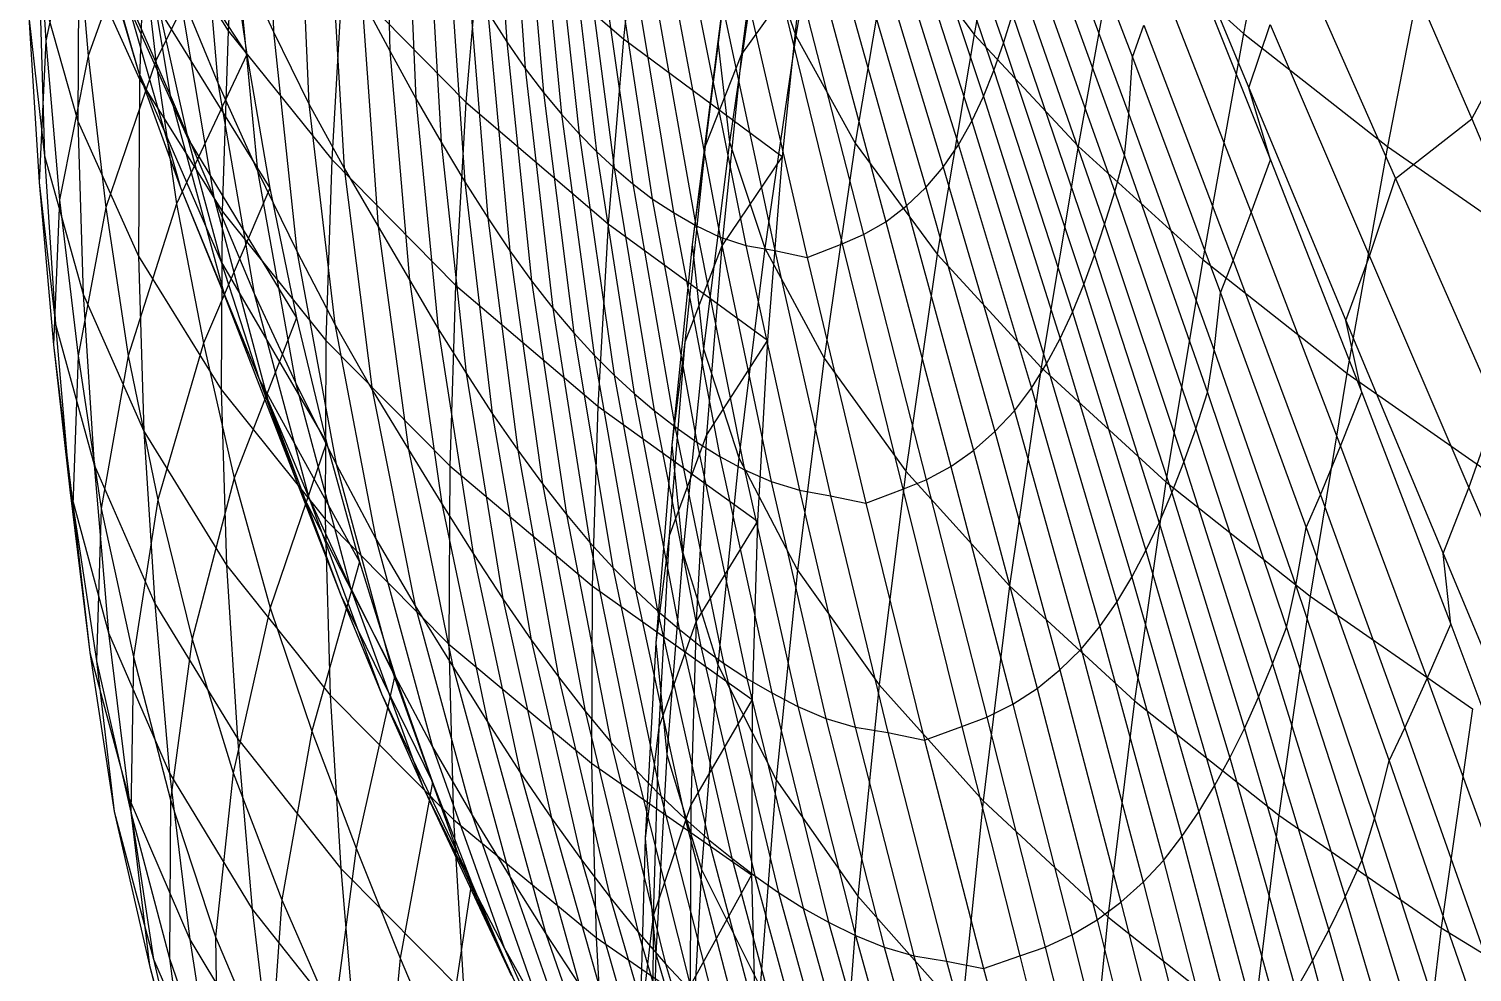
# Model space of a CAD drawing. Extents: x -429 to 429, y -1 to 209.
# Drawn here: x -428.26 to -419.12, y 119.74 to 125.71 of the extents above; entities that cross this region are included whole.
import ezdxf

# ---------------------------------------------------------------- set-up
doc = ezdxf.new("R2010")
doc.units = 0

msp = doc.modelspace()

# ---------------------------------------------------------------- linework, layer by layer
at = {"layer": 'default', "color": 5, "linetype": 'CONTINUOUS'}
for p, q in [((-426.756, 127.109, 248.923), (-426.713, 125.689, 247.426)), ((-425.332, 127.174, 252.612), (-425.237, 125.626, 251.158)), ((-422.629, 127.16, 253.513), (-422.091, 125.616, 252.216)), ((-420.287, 127.137, 212.599), (-420.572, 125.679, 212.577)), ((-426.017, 127.05, 250.791), (-425.977, 125.569, 249.305)), ((-425.234, 127.011, 252.656), (-425.119, 125.457, 251.21)), ((-423.175, 127.027, 217.508), (-423.407, 125.664, 217.508)), ((-422.021, 127.086, 214.89), (-422.278, 125.672, 214.88)), ((-421.849, 127.027, 252.187), (-421.276, 125.529, 250.902)), ((-423.71, 126.932, 220.342), (-423.901, 125.628, 220.356)), ((-422.68, 126.993, 253.509), (-422.153, 125.443, 252.209)), ((-426.934, 126.851, 228.545), (-427.001, 125.696, 228.605)), ((-425.138, 126.864, 252.699), (-425.004, 125.305, 251.26)), ((-424.373, 126.83, 225.531), (-424.498, 125.644, 225.57)), ((-422.735, 126.836, 253.503), (-422.219, 125.28, 252.199)), ((-427.181, 126.735, 247.182), (-427.066, 125.365, 245.705)), ((-425.874, 126.753, 250.861), (-425.812, 125.266, 249.384)), ((-425.043, 126.731, 252.74), (-424.89, 125.168, 251.309)), ((-423.594, 126.778, 223.276), (-423.75, 125.547, 223.302)), ((-428.217, 126.654, 235.069), (-428.154, 125.631, 235.164)), ((-427.94, 126.69, 243.651), (-427.567, 125.435, 242.283)), ((-427.614, 126.665, 240.599), (-426.883, 125.546, 239.453)), ((-426.554, 126.662, 249.026), (-426.489, 125.233, 247.539)), ((-422.797, 126.685, 253.494), (-422.293, 125.124, 252.187)), ((-421.859, 126.673, 252.212), (-421.298, 125.167, 250.922)), ((-427.586, 126.603, 245.42), (-427.368, 125.287, 243.981)), ((-424.95, 126.611, 252.78), (-424.778, 125.044, 251.356)), ((-427.969, 126.515, 236.497), (-428.154, 125.631, 235.164)), ((-427.969, 126.515, 236.497), (-427.887, 125.537, 236.596)), ((-427.524, 126.525, 229.748), (-427.561, 125.39, 229.818)), ((-427.524, 126.525, 229.748), (-427.001, 125.696, 228.605)), ((-425.736, 126.484, 250.927), (-425.652, 124.99, 249.459)), ((-424.857, 126.503, 252.819), (-424.668, 124.932, 251.401)), ((-422.869, 126.541, 253.482), (-422.377, 124.973, 252.17)), ((-427.565, 126.434, 237.927), (-427.887, 125.537, 236.596)), ((-427.565, 126.434, 237.927), (-427.459, 125.506, 238.03)), ((-427.007, 126.416, 239.347), (-427.459, 125.506, 238.03)), ((-427.007, 126.416, 239.347), (-426.883, 125.546, 239.453)), ((-427.007, 126.416, 239.347), (-426.883, 125.546, 239.453)), ((-425.396, 126.418, 226.451), (-425.496, 125.244, 226.499)), ((-425.396, 126.418, 226.451), (-424.498, 125.644, 225.57)), ((-424.763, 126.402, 252.858), (-424.556, 124.828, 251.446)), ((-422.951, 126.406, 253.465), (-422.473, 124.832, 252.149)), ((-421.877, 126.415, 252.226), (-421.326, 124.904, 250.933)), ((-421.362, 126.389, 213.688), (-421.619, 124.965, 213.677)), ((-421.362, 126.389, 213.688), (-420.572, 125.679, 212.577)), ((-419.375, 126.428, 211.594), (-419.661, 124.964, 211.571)), ((-424.664, 126.306, 252.898), (-424.439, 124.727, 251.493)), ((-423.634, 126.316, 218.907), (-423.827, 124.99, 218.92)), ((-423.634, 126.316, 218.907), (-423.407, 125.664, 217.508)), ((-423.046, 126.284, 253.442), (-422.584, 124.703, 252.121)), ((-422.798, 126.362, 216.162), (-423.031, 124.984, 216.16)), ((-422.798, 126.362, 216.162), (-422.278, 125.672, 214.88)), ((-427.946, 126.235, 231.025), (-427.953, 125.124, 231.104)), ((-427.946, 126.235, 231.025), (-427.561, 125.39, 229.818)), ((-427.791, 126.208, 242.137), (-427.255, 125.013, 240.861)), ((-427.791, 126.208, 242.137), (-427.567, 125.435, 242.283)), ((-426.947, 126.188, 247.306), (-426.815, 124.81, 245.837)), ((-426.947, 126.188, 247.306), (-426.713, 125.689, 247.426)), ((-426.351, 126.262, 249.125), (-426.265, 124.825, 247.648)), ((-425.606, 126.239, 250.989), (-425.503, 124.739, 249.529)), ((-424.558, 126.215, 252.94), (-424.315, 124.632, 251.543)), ((-423.823, 126.226, 221.813), (-423.981, 124.966, 221.838)), ((-423.823, 126.226, 221.813), (-423.901, 125.628, 220.356)), ((-421.928, 126.193, 252.226), (-421.388, 124.677, 250.929)), ((-424.444, 126.132, 252.984), (-424.182, 124.545, 251.594)), ((-423.15, 126.173, 253.416), (-422.705, 124.587, 252.089)), ((-426.278, 126.039, 227.478), (-426.345, 124.88, 227.539)), ((-426.278, 126.039, 227.478), (-425.496, 125.244, 226.499)), ((-425.48, 126.017, 251.048), (-425.357, 124.512, 249.596)), ((-424.321, 126.054, 253.031), (-424.04, 124.463, 251.648)), ((-423.369, 126.079, 224.757), (-423.75, 125.547, 223.302)), ((-423.369, 126.079, 224.757), (-423.492, 124.899, 224.794)), ((-423.369, 126.079, 224.757), (-423.492, 124.899, 224.794)), ((-423.388, 126.001, 253.35), (-422.978, 124.405, 252.011)), ((-423.264, 126.079, 253.385), (-422.836, 124.487, 252.053)), ((-428.196, 125.986, 232.362), (-427.953, 125.124, 231.104)), ((-428.196, 125.986, 232.362), (-428.162, 124.905, 232.453)), ((-427.664, 125.968, 243.815), (-427.303, 124.704, 242.443)), ((-427.664, 125.968, 243.815), (-427.368, 125.287, 243.981)), ((-427.314, 125.966, 245.569), (-427.092, 124.642, 244.135)), ((-427.314, 125.966, 245.569), (-427.066, 125.365, 245.705)), ((-424.186, 125.986, 253.082), (-423.886, 124.39, 251.706)), ((-424.044, 125.937, 253.134), (-423.722, 124.337, 251.765)), ((-423.505, 125.946, 253.314), (-423.113, 124.346, 251.97)), ((-421.981, 125.989, 252.225), (-421.452, 124.47, 250.923)), ((-427.438, 125.828, 240.732), (-426.736, 124.699, 239.566)), ((-427.438, 125.828, 240.732), (-427.255, 125.013, 240.861)), ((-426.154, 125.9, 249.22), (-426.05, 124.457, 247.751)), ((-426.154, 125.9, 249.22), (-425.977, 125.569, 249.305)), ((-423.882, 125.907, 253.191), (-423.539, 124.304, 251.83)), ((-423.704, 125.866, 253.255), (-423.334, 124.26, 251.903)), ((-428.262, 125.783, 233.747), (-428.162, 124.905, 232.453)), ((-428.262, 125.783, 233.747), (-428.196, 124.736, 233.846)), ((-425.357, 125.813, 251.104), (-425.217, 124.303, 249.659)), ((-425.357, 125.813, 251.104), (-425.237, 125.626, 251.158)), ((-422.091, 125.616, 252.216), (-422.034, 125.799, 252.221)), ((-422.034, 125.799, 252.221), (-421.516, 124.276, 250.917)), ((-427.001, 125.696, 228.605), (-427.038, 124.554, 228.677)), ((-427.001, 125.696, 228.605), (-426.345, 124.88, 227.539)), ((-426.713, 125.689, 247.426), (-426.566, 124.301, 245.965)), ((-426.713, 125.689, 247.426), (-426.489, 125.233, 247.539)), ((-424.498, 125.644, 225.57), (-424.595, 124.474, 225.618)), ((-424.498, 125.644, 225.57), (-423.492, 124.899, 224.794)), ((-423.407, 125.664, 217.508), (-423.602, 124.32, 217.521)), ((-423.407, 125.664, 217.508), (-423.031, 124.984, 216.16)), ((-422.278, 125.672, 214.88), (-422.512, 124.281, 214.878)), ((-422.278, 125.672, 214.88), (-421.619, 124.965, 213.677)), ((-420.572, 125.679, 212.577), (-420.83, 124.247, 212.566)), ((-420.572, 125.679, 212.577), (-419.661, 124.964, 211.571)), ((-428.154, 125.631, 235.164), (-428.196, 124.736, 233.846)), ((-428.154, 125.631, 235.164), (-428.069, 124.625, 235.267)), ((-426.883, 125.546, 239.453), (-427.327, 124.6, 238.141)), ((-426.883, 125.546, 239.453), (-426.736, 124.699, 239.566)), ((-426.883, 125.546, 239.453), (-426.736, 124.699, 239.566)), ((-425.977, 125.569, 249.305), (-425.853, 124.119, 247.845)), ((-425.977, 125.569, 249.305), (-425.812, 125.266, 249.384)), ((-425.237, 125.626, 251.158), (-425.079, 124.112, 249.721)), ((-425.237, 125.626, 251.158), (-425.119, 125.457, 251.21)), ((-423.901, 125.628, 220.356), (-424.062, 124.342, 220.381)), ((-423.75, 125.547, 223.302), (-423.981, 124.966, 221.838)), ((-423.901, 125.628, 220.356), (-423.827, 124.99, 218.92)), ((-423.75, 125.547, 223.302), (-423.876, 124.334, 223.339)), ((-422.153, 125.443, 252.209), (-422.091, 125.616, 252.216)), ((-422.091, 125.616, 252.216), (-421.584, 124.09, 250.908)), ((-427.887, 125.537, 236.596), (-428.069, 124.625, 235.267)), ((-427.887, 125.537, 236.596), (-427.774, 124.577, 236.704)), ((-427.459, 125.506, 238.03), (-427.774, 124.577, 236.704)), ((-427.459, 125.506, 238.03), (-427.327, 124.6, 238.141)), ((-425.119, 125.457, 251.21), (-424.944, 123.939, 249.78)), ((-425.119, 125.457, 251.21), (-425.004, 125.305, 251.26)), ((-421.298, 125.167, 250.922), (-421.276, 125.529, 250.902)), ((-421.276, 125.529, 250.902), (-420.718, 124.037, 249.611)), ((-427.561, 125.39, 229.818), (-427.568, 124.268, 229.9)), ((-427.567, 125.435, 242.283), (-427.045, 124.233, 240.999)), ((-427.567, 125.435, 242.283), (-427.303, 124.704, 242.443)), ((-427.561, 125.39, 229.818), (-427.038, 124.554, 228.677)), ((-427.066, 125.365, 245.705), (-426.835, 124.032, 244.275)), ((-427.066, 125.365, 245.705), (-426.815, 124.81, 245.837)), ((-422.219, 125.28, 252.199), (-422.153, 125.443, 252.209)), ((-422.153, 125.443, 252.209), (-421.656, 123.914, 250.897)), ((-427.368, 125.287, 243.981), (-427.021, 124.014, 242.605)), ((-427.368, 125.287, 243.981), (-427.092, 124.642, 244.135)), ((-425.004, 125.305, 251.26), (-424.812, 123.783, 249.836)), ((-425.004, 125.305, 251.26), (-424.89, 125.168, 251.309)), ((-422.293, 125.124, 252.187), (-422.219, 125.28, 252.199)), ((-422.219, 125.28, 252.199), (-421.734, 123.747, 250.883)), ((-426.489, 125.233, 247.539), (-426.326, 123.838, 246.086)), ((-426.489, 125.233, 247.539), (-426.265, 124.825, 247.648)), ((-425.812, 125.266, 249.384), (-425.671, 123.809, 247.932)), ((-425.812, 125.266, 249.384), (-425.652, 124.99, 249.459)), ((-425.496, 125.244, 226.499), (-425.562, 124.086, 226.56)), ((-425.496, 125.244, 226.499), (-424.595, 124.474, 225.618)), ((-427.953, 125.124, 231.104), (-427.568, 124.268, 229.9)), ((-427.953, 125.124, 231.104), (-427.919, 124.028, 231.198)), ((-424.89, 125.168, 251.309), (-424.683, 123.642, 249.891)), ((-424.89, 125.168, 251.309), (-424.778, 125.044, 251.356)), ((-422.377, 124.973, 252.17), (-422.293, 125.124, 252.187)), ((-422.293, 125.124, 252.187), (-421.819, 123.588, 250.867)), ((-421.326, 124.904, 250.933), (-421.298, 125.167, 250.922)), ((-421.298, 125.167, 250.922), (-420.759, 123.671, 249.624)), ((-427.255, 125.013, 240.861), (-426.567, 123.878, 239.684)), ((-427.255, 125.013, 240.861), (-427.045, 124.233, 240.999)), ((-424.778, 125.044, 251.356), (-424.556, 123.515, 249.944)), ((-424.778, 125.044, 251.356), (-424.668, 124.932, 251.401)), ((-428.162, 124.905, 232.453), (-427.919, 124.028, 231.198)), ((-428.162, 124.905, 232.453), (-428.094, 123.839, 232.555)), ((-425.652, 124.99, 249.459), (-425.494, 123.529, 248.015)), ((-425.652, 124.99, 249.459), (-425.503, 124.739, 249.529)), ((-424.668, 124.932, 251.401), (-424.43, 123.4, 249.995)), ((-424.668, 124.932, 251.401), (-424.556, 124.828, 251.446)), ((-423.981, 124.966, 221.838), (-424.11, 123.724, 221.875)), ((-423.981, 124.966, 221.838), (-424.062, 124.342, 220.381)), ((-423.827, 124.99, 218.92), (-423.99, 123.682, 218.946)), ((-423.827, 124.99, 218.92), (-423.602, 124.32, 217.521)), ((-423.031, 124.984, 216.16), (-423.228, 123.623, 216.174)), ((-423.031, 124.984, 216.16), (-422.512, 124.281, 214.878)), ((-422.473, 124.832, 252.149), (-422.377, 124.973, 252.17)), ((-422.377, 124.973, 252.17), (-421.915, 123.434, 250.846)), ((-421.619, 124.965, 213.677), (-421.854, 123.564, 213.675)), ((-421.619, 124.965, 213.677), (-420.83, 124.247, 212.566)), ((-421.388, 124.677, 250.929), (-421.326, 124.904, 250.933)), ((-421.326, 124.904, 250.933), (-420.8, 123.405, 249.63)), ((-419.661, 124.964, 211.571), (-419.918, 123.528, 211.558)), ((-419.661, 124.964, 211.571), (-418.637, 124.251, 210.679)), ((-426.345, 124.88, 227.539), (-426.381, 123.735, 227.611)), ((-426.345, 124.88, 227.539), (-425.562, 124.086, 226.56)), ((-426.265, 124.825, 247.648), (-426.088, 123.422, 246.203)), ((-426.265, 124.825, 247.648), (-426.05, 124.457, 247.751)), ((-424.556, 124.828, 251.446), (-424.304, 123.293, 250.046)), ((-424.556, 124.828, 251.446), (-424.439, 124.727, 251.493)), ((-423.492, 124.899, 224.794), (-423.876, 124.334, 223.339)), ((-423.492, 124.899, 224.794), (-423.586, 123.737, 224.842)), ((-423.492, 124.899, 224.794), (-423.586, 123.737, 224.842)), ((-422.584, 124.703, 252.121), (-422.473, 124.832, 252.149)), ((-422.473, 124.832, 252.149), (-422.023, 123.29, 250.82)), ((-428.196, 124.736, 233.846), (-428.094, 123.839, 232.555)), ((-428.196, 124.736, 233.846), (-428.107, 123.707, 233.953)), ((-426.815, 124.81, 245.837), (-426.575, 123.469, 244.413)), ((-426.815, 124.81, 245.837), (-426.566, 124.301, 245.965)), ((-425.503, 124.739, 249.529), (-425.328, 123.273, 248.092)), ((-425.503, 124.739, 249.529), (-425.357, 124.512, 249.596)), ((-424.439, 124.727, 251.493), (-424.173, 123.19, 250.099)), ((-424.439, 124.727, 251.493), (-424.315, 124.632, 251.543)), ((-427.303, 124.704, 242.443), (-426.804, 123.491, 241.147)), ((-427.303, 124.704, 242.443), (-427.021, 124.014, 242.605)), ((-426.736, 124.699, 239.566), (-427.157, 123.718, 238.26)), ((-427.092, 124.642, 244.135), (-426.749, 123.359, 242.757)), ((-427.092, 124.642, 244.135), (-426.835, 124.032, 244.275)), ((-426.736, 124.699, 239.566), (-426.567, 123.878, 239.684)), ((-426.736, 124.699, 239.566), (-426.567, 123.878, 239.684)), ((-424.315, 124.632, 251.543), (-424.034, 123.092, 250.153)), ((-424.315, 124.632, 251.543), (-424.182, 124.545, 251.594)), ((-422.705, 124.587, 252.089), (-422.584, 124.703, 252.121)), ((-422.584, 124.703, 252.121), (-422.147, 123.159, 250.788)), ((-421.452, 124.47, 250.923), (-421.388, 124.677, 250.929)), ((-421.388, 124.677, 250.929), (-420.875, 123.176, 249.622)), ((-428.069, 124.625, 235.267), (-428.107, 123.707, 233.953)), ((-428.069, 124.625, 235.267), (-427.95, 123.638, 235.379)), ((-427.774, 124.577, 236.704), (-427.95, 123.638, 235.379)), ((-427.774, 124.577, 236.704), (-427.634, 123.639, 236.819)), ((-427.327, 124.6, 238.141), (-427.634, 123.639, 236.819)), ((-427.327, 124.6, 238.141), (-427.157, 123.718, 238.26)), ((-427.038, 124.554, 228.677), (-427.044, 123.425, 228.759)), ((-427.038, 124.554, 228.677), (-426.381, 123.735, 227.611)), ((-424.182, 124.545, 251.594), (-423.887, 123.002, 250.21)), ((-424.182, 124.545, 251.594), (-424.04, 124.463, 251.648)), ((-422.836, 124.487, 252.053), (-422.705, 124.587, 252.089)), ((-422.705, 124.587, 252.089), (-422.281, 123.04, 250.752)), ((-426.05, 124.457, 247.751), (-425.858, 123.046, 246.313)), ((-426.05, 124.457, 247.751), (-425.853, 124.119, 247.845)), ((-425.357, 124.512, 249.596), (-425.167, 123.041, 248.165)), ((-425.357, 124.512, 249.596), (-425.217, 124.303, 249.659)), ((-424.595, 124.474, 225.618), (-424.661, 123.32, 225.678)), ((-424.595, 124.474, 225.618), (-423.586, 123.737, 224.842)), ((-424.04, 124.463, 251.648), (-423.731, 122.917, 250.269)), ((-424.04, 124.463, 251.648), (-423.886, 124.39, 251.706)), ((-422.978, 124.405, 252.011), (-422.836, 124.487, 252.053)), ((-422.836, 124.487, 252.053), (-422.426, 122.938, 250.71)), ((-421.516, 124.276, 250.917), (-421.452, 124.47, 250.923)), ((-421.452, 124.47, 250.923), (-420.951, 122.966, 249.612)), ((-423.886, 124.39, 251.706), (-423.562, 122.842, 250.333)), ((-423.886, 124.39, 251.706), (-423.722, 124.337, 251.765)), ((-423.113, 124.346, 251.97), (-422.978, 124.405, 252.011)), ((-422.978, 124.405, 252.011), (-422.581, 122.854, 250.664)), ((-427.568, 124.268, 229.9), (-427.044, 123.425, 228.759)), ((-427.568, 124.268, 229.9), (-427.534, 123.161, 229.996)), ((-426.566, 124.301, 245.965), (-426.316, 122.952, 244.547)), ((-426.566, 124.301, 245.965), (-426.326, 123.838, 246.086)), ((-425.217, 124.303, 249.659), (-425.011, 122.828, 248.235)), ((-425.217, 124.303, 249.659), (-425.079, 124.112, 249.721)), ((-424.062, 124.342, 220.381), (-424.192, 123.074, 220.418)), ((-423.876, 124.334, 223.339), (-424.11, 123.724, 221.875)), ((-424.062, 124.342, 220.381), (-423.99, 123.682, 218.946)), ((-423.876, 124.334, 223.339), (-423.971, 123.138, 223.387)), ((-423.602, 124.32, 217.521), (-423.767, 122.993, 217.547)), ((-423.722, 124.337, 251.765), (-423.384, 122.787, 250.397)), ((-423.722, 124.337, 251.765), (-423.539, 124.304, 251.83)), ((-423.602, 124.32, 217.521), (-423.228, 123.623, 216.174)), ((-423.539, 124.304, 251.83), (-423.186, 122.753, 250.467)), ((-423.539, 124.304, 251.83), (-423.334, 124.26, 251.903)), ((-423.334, 124.26, 251.903), (-423.113, 124.346, 251.97)), ((-423.113, 124.346, 251.97), (-422.729, 122.795, 250.618)), ((-422.512, 124.281, 214.878), (-422.71, 122.909, 214.891)), ((-422.512, 124.281, 214.878), (-421.854, 123.564, 213.675)), ((-421.584, 124.09, 250.908), (-421.516, 124.276, 250.917)), ((-421.516, 124.276, 250.917), (-421.027, 122.77, 249.601)), ((-427.045, 124.233, 240.999), (-426.377, 123.089, 239.807)), ((-427.045, 124.233, 240.999), (-426.804, 123.491, 241.147)), ((-423.334, 124.26, 251.903), (-422.964, 122.706, 250.546)), ((-420.83, 124.247, 212.566), (-421.064, 122.84, 212.563)), ((-420.83, 124.247, 212.566), (-419.918, 123.528, 211.558)), ((-425.853, 124.119, 247.845), (-425.647, 122.702, 246.414)), ((-425.853, 124.119, 247.845), (-425.671, 123.809, 247.932)), ((-425.562, 124.086, 226.56), (-425.598, 122.942, 226.632)), ((-425.562, 124.086, 226.56), (-424.661, 123.32, 225.678)), ((-425.079, 124.112, 249.721), (-424.859, 122.633, 248.302)), ((-425.079, 124.112, 249.721), (-424.944, 123.939, 249.78)), ((-421.656, 123.914, 250.897), (-421.584, 124.09, 250.908)), ((-421.584, 124.09, 250.908), (-421.106, 122.582, 249.588)), ((-427.919, 124.028, 231.198), (-427.534, 123.161, 229.996)), ((-427.919, 124.028, 231.198), (-427.849, 122.948, 231.304)), ((-427.021, 124.014, 242.605), (-426.546, 122.789, 241.297)), ((-427.021, 124.014, 242.605), (-426.749, 123.359, 242.757)), ((-426.835, 124.032, 244.275), (-426.489, 122.742, 242.899)), ((-426.835, 124.032, 244.275), (-426.575, 123.469, 244.413)), ((-420.759, 123.671, 249.624), (-420.718, 124.037, 249.611)), ((-420.718, 124.037, 249.611), (-420.176, 122.552, 248.314)), ((-424.944, 123.939, 249.78), (-424.71, 122.457, 248.366)), ((-424.944, 123.939, 249.78), (-424.812, 123.783, 249.836)), ((-421.734, 123.747, 250.883), (-421.656, 123.914, 250.897)), ((-421.656, 123.914, 250.897), (-421.19, 122.405, 249.572)), ((-428.094, 123.839, 232.555), (-427.849, 122.948, 231.304)), ((-428.094, 123.839, 232.555), (-428.003, 122.79, 232.665)), ((-426.567, 123.878, 239.684), (-426.962, 122.864, 238.385)), ((-426.567, 123.878, 239.684), (-426.377, 123.089, 239.807)), ((-426.567, 123.878, 239.684), (-426.377, 123.089, 239.807)), ((-426.326, 123.838, 246.086), (-426.065, 122.48, 244.673)), ((-426.326, 123.838, 246.086), (-426.088, 123.422, 246.203)), ((-425.671, 123.809, 247.932), (-425.45, 122.387, 246.507)), ((-425.671, 123.809, 247.932), (-425.494, 123.529, 248.015)), ((-427.157, 123.718, 238.26), (-427.446, 122.727, 236.946)), ((-427.157, 123.718, 238.26), (-426.962, 122.864, 238.385)), ((-426.381, 123.735, 227.611), (-426.387, 122.605, 227.694)), ((-426.381, 123.735, 227.611), (-425.598, 122.942, 226.632)), ((-424.812, 123.783, 249.836), (-424.564, 122.298, 248.429)), ((-424.812, 123.783, 249.836), (-424.683, 123.642, 249.891)), ((-424.11, 123.724, 221.875), (-424.208, 122.498, 221.923)), ((-424.11, 123.724, 221.875), (-424.192, 123.074, 220.418)), ((-423.586, 123.737, 224.842), (-423.971, 123.138, 223.387)), ((-423.586, 123.737, 224.842), (-423.65, 122.592, 224.901)), ((-423.586, 123.737, 224.842), (-423.65, 122.592, 224.901)), ((-421.819, 123.588, 250.867), (-421.734, 123.747, 250.883)), ((-421.734, 123.747, 250.883), (-421.279, 122.238, 249.555)), ((-428.107, 123.707, 233.953), (-428.003, 122.79, 232.665)), ((-428.107, 123.707, 233.953), (-427.984, 122.696, 234.07)), ((-427.95, 123.638, 235.379), (-427.984, 122.696, 234.07)), ((-427.95, 123.638, 235.379), (-427.804, 122.672, 235.5)), ((-427.634, 123.639, 236.819), (-427.804, 122.672, 235.5)), ((-427.634, 123.639, 236.819), (-427.446, 122.727, 236.946)), ((-424.683, 123.642, 249.891), (-424.422, 122.155, 248.488)), ((-424.683, 123.642, 249.891), (-424.556, 123.515, 249.944)), ((-423.99, 123.682, 218.946), (-424.122, 122.391, 218.983)), ((-423.99, 123.682, 218.946), (-423.767, 122.993, 217.547)), ((-420.8, 123.405, 249.63), (-420.759, 123.671, 249.624)), ((-420.759, 123.671, 249.624), (-420.241, 122.185, 248.319)), ((-423.228, 123.623, 216.174), (-423.395, 122.281, 216.199)), ((-423.228, 123.623, 216.174), (-422.71, 122.909, 214.891)), ((-421.854, 123.564, 213.675), (-422.053, 122.183, 213.687)), ((-421.915, 123.434, 250.846), (-421.819, 123.588, 250.867)), ((-421.854, 123.564, 213.675), (-421.064, 122.84, 212.563)), ((-421.819, 123.588, 250.867), (-421.375, 122.078, 249.534)), ((-426.804, 123.491, 241.147), (-426.169, 122.334, 239.933)), ((-426.804, 123.491, 241.147), (-426.546, 122.789, 241.297)), ((-426.575, 123.469, 244.413), (-426.226, 122.17, 243.038)), ((-426.575, 123.469, 244.413), (-426.316, 122.952, 244.547)), ((-425.494, 123.529, 248.015), (-425.261, 122.101, 246.596)), ((-425.494, 123.529, 248.015), (-425.328, 123.273, 248.092)), ((-424.556, 123.515, 249.944), (-424.282, 122.025, 248.546)), ((-424.556, 123.515, 249.944), (-424.43, 123.4, 249.995)), ((-419.918, 123.528, 211.558), (-420.15, 122.117, 211.555)), ((-419.918, 123.528, 211.558), (-418.894, 122.813, 210.665)), ((-427.044, 123.425, 228.759), (-426.387, 122.605, 227.694)), ((-427.044, 123.425, 228.759), (-427.011, 122.313, 228.856)), ((-426.749, 123.359, 242.757), (-426.287, 122.124, 241.442)), ((-426.749, 123.359, 242.757), (-426.489, 122.742, 242.899)), ((-426.088, 123.422, 246.203), (-425.817, 122.056, 244.794)), ((-426.088, 123.422, 246.203), (-425.858, 123.046, 246.313)), ((-424.43, 123.4, 249.995), (-424.145, 121.908, 248.602)), ((-424.43, 123.4, 249.995), (-424.304, 123.293, 250.046)), ((-422.023, 123.29, 250.82), (-421.915, 123.434, 250.846)), ((-421.915, 123.434, 250.846), (-421.482, 121.925, 249.509)), ((-420.875, 123.176, 249.622), (-420.8, 123.405, 249.63)), ((-420.8, 123.405, 249.63), (-420.3, 121.918, 248.318)), ((-425.328, 123.273, 248.092), (-425.081, 121.841, 246.678)), ((-425.328, 123.273, 248.092), (-425.167, 123.041, 248.165)), ((-424.661, 123.32, 225.678), (-424.696, 122.183, 225.749)), ((-424.661, 123.32, 225.678), (-423.65, 122.592, 224.901)), ((-424.304, 123.293, 250.046), (-424.007, 121.799, 248.658)), ((-424.304, 123.293, 250.046), (-424.173, 123.19, 250.099)), ((-422.147, 123.159, 250.788), (-422.023, 123.29, 250.82)), ((-422.023, 123.29, 250.82), (-421.601, 121.781, 249.479)), ((-424.173, 123.19, 250.099), (-423.865, 121.694, 248.715)), ((-424.173, 123.19, 250.099), (-424.034, 123.092, 250.153)), ((-420.951, 122.966, 249.612), (-420.875, 123.176, 249.622)), ((-420.875, 123.176, 249.622), (-420.389, 121.688, 248.304)), ((-427.534, 123.161, 229.996), (-427.011, 122.313, 228.856)), ((-427.534, 123.161, 229.996), (-427.464, 122.071, 230.104)), ((-426.377, 123.089, 239.807), (-426.734, 122.043, 238.516)), ((-426.377, 123.089, 239.807), (-426.169, 122.334, 239.933)), ((-426.377, 123.089, 239.807), (-426.169, 122.334, 239.933)), ((-423.971, 123.138, 223.387), (-424.208, 122.498, 221.923)), ((-423.971, 123.138, 223.387), (-424.037, 121.959, 223.446)), ((-424.034, 123.092, 250.153), (-423.716, 121.595, 248.773)), ((-424.034, 123.092, 250.153), (-423.887, 123.002, 250.21)), ((-422.281, 123.04, 250.752), (-422.147, 123.159, 250.788)), ((-422.147, 123.159, 250.788), (-421.735, 121.651, 249.444)), ((-425.858, 123.046, 246.313), (-425.579, 121.672, 244.909)), ((-425.858, 123.046, 246.313), (-425.647, 122.702, 246.414)), ((-425.167, 123.041, 248.165), (-424.908, 121.606, 246.757)), ((-425.167, 123.041, 248.165), (-425.011, 122.828, 248.235)), ((-424.192, 123.074, 220.418), (-424.292, 121.821, 220.467)), ((-424.192, 123.074, 220.418), (-424.122, 122.391, 218.983)), ((-423.767, 122.993, 217.547), (-423.901, 121.682, 217.585)), ((-423.887, 123.002, 250.21), (-423.559, 121.505, 248.834)), ((-423.887, 123.002, 250.21), (-423.731, 122.917, 250.269)), ((-423.767, 122.993, 217.547), (-423.395, 122.281, 216.199)), ((-422.426, 122.938, 250.71), (-422.281, 123.04, 250.752)), ((-422.281, 123.04, 250.752), (-421.879, 121.533, 249.404)), ((-427.849, 122.948, 231.304), (-427.464, 122.071, 230.104)), ((-427.849, 122.948, 231.304), (-427.757, 121.884, 231.417)), ((-426.316, 122.952, 244.547), (-425.963, 121.644, 243.173)), ((-426.316, 122.952, 244.547), (-426.065, 122.48, 244.673)), ((-425.598, 122.942, 226.632), (-425.604, 121.814, 226.715)), ((-425.598, 122.942, 226.632), (-424.696, 122.183, 225.749)), ((-423.731, 122.917, 250.269), (-423.394, 121.419, 248.897)), ((-423.731, 122.917, 250.269), (-423.562, 122.842, 250.333)), ((-422.71, 122.909, 214.891), (-422.878, 121.555, 214.917)), ((-422.71, 122.909, 214.891), (-422.053, 122.183, 213.687)), ((-422.581, 122.854, 250.664), (-422.426, 122.938, 250.71)), ((-422.426, 122.938, 250.71), (-422.033, 121.433, 249.359)), ((-421.027, 122.77, 249.601), (-420.951, 122.966, 249.612)), ((-420.951, 122.966, 249.612), (-420.478, 121.477, 248.289)), ((-426.962, 122.864, 238.385), (-427.229, 121.844, 237.079)), ((-426.962, 122.864, 238.385), (-426.734, 122.043, 238.516)), ((-425.011, 122.828, 248.235), (-424.74, 121.39, 246.831)), ((-425.011, 122.828, 248.235), (-424.859, 122.633, 248.302)), ((-423.562, 122.842, 250.333), (-423.216, 121.343, 248.963)), ((-423.562, 122.842, 250.333), (-423.384, 122.787, 250.397)), ((-422.729, 122.795, 250.618), (-422.581, 122.854, 250.664)), ((-422.581, 122.854, 250.664), (-422.197, 121.351, 249.309)), ((-421.064, 122.84, 212.563), (-421.263, 121.454, 212.575)), ((-421.064, 122.84, 212.563), (-420.15, 122.117, 211.555)), ((-428.003, 122.79, 232.665), (-427.757, 121.884, 231.417)), ((-428.003, 122.79, 232.665), (-427.877, 121.761, 232.787)), ((-427.446, 122.727, 236.946), (-427.599, 121.734, 235.635)), ((-427.446, 122.727, 236.946), (-427.229, 121.844, 237.079)), ((-426.546, 122.789, 241.297), (-425.945, 121.617, 240.063)), ((-426.546, 122.789, 241.297), (-426.287, 122.124, 241.442)), ((-426.489, 122.742, 242.899), (-426.03, 121.498, 241.581)), ((-426.489, 122.742, 242.899), (-426.226, 122.17, 243.038)), ((-423.384, 122.787, 250.397), (-423.03, 121.288, 249.031)), ((-423.384, 122.787, 250.397), (-423.186, 122.753, 250.467)), ((-423.186, 122.753, 250.467), (-422.824, 121.254, 249.103)), ((-423.186, 122.753, 250.467), (-422.964, 122.706, 250.546)), ((-422.964, 122.706, 250.546), (-422.729, 122.795, 250.618)), ((-422.729, 122.795, 250.618), (-422.355, 121.293, 249.26)), ((-421.106, 122.582, 249.588), (-421.027, 122.77, 249.601)), ((-421.027, 122.77, 249.601), (-420.567, 121.28, 248.274)), ((-427.984, 122.696, 234.07), (-427.877, 121.761, 232.787)), ((-427.984, 122.696, 234.07), (-427.833, 121.707, 234.196)), ((-427.804, 122.672, 235.5), (-427.833, 121.707, 234.196)), ((-427.804, 122.672, 235.5), (-427.599, 121.734, 235.635)), ((-425.647, 122.702, 246.414), (-425.359, 121.321, 245.014)), ((-425.647, 122.702, 246.414), (-425.45, 122.387, 246.507)), ((-424.859, 122.633, 248.302), (-424.577, 121.193, 246.903)), ((-424.859, 122.633, 248.302), (-424.71, 122.457, 248.366)), ((-422.964, 122.706, 250.546), (-422.591, 121.206, 249.186)), ((-426.387, 122.605, 227.694), (-425.604, 121.814, 226.715)), ((-426.387, 122.605, 227.694), (-426.355, 121.491, 227.792)), ((-423.65, 122.592, 224.901), (-424.037, 121.959, 223.446)), ((-423.65, 122.592, 224.901), (-423.684, 121.464, 224.971)), ((-423.65, 122.592, 224.901), (-423.684, 121.464, 224.971)), ((-421.19, 122.405, 249.572), (-421.106, 122.582, 249.588)), ((-421.106, 122.582, 249.588), (-420.658, 121.093, 248.256)), ((-420.241, 122.185, 248.319), (-420.176, 122.552, 248.314)), ((-420.176, 122.552, 248.314), (-419.65, 121.074, 247.011)), ((-426.065, 122.48, 244.673), (-425.707, 121.164, 243.302)), ((-426.065, 122.48, 244.673), (-425.817, 122.056, 244.794)), ((-424.71, 122.457, 248.366), (-424.417, 121.014, 246.972)), ((-424.71, 122.457, 248.366), (-424.564, 122.298, 248.429)), ((-424.208, 122.498, 221.923), (-424.292, 121.821, 220.467)), ((-424.208, 122.498, 221.923), (-424.274, 121.288, 221.984)), ((-425.45, 122.387, 246.507), (-425.152, 121.001, 245.112)), ((-425.45, 122.387, 246.507), (-425.261, 122.101, 246.596)), ((-424.122, 122.391, 218.983), (-424.223, 121.115, 219.033)), ((-424.122, 122.391, 218.983), (-423.901, 121.682, 217.585)), ((-421.279, 122.238, 249.555), (-421.19, 122.405, 249.572)), ((-421.19, 122.405, 249.572), (-420.755, 120.917, 248.237)), ((-427.011, 122.313, 228.856), (-426.355, 121.491, 227.792)), ((-427.011, 122.313, 228.856), (-426.942, 121.217, 228.966)), ((-426.169, 122.334, 239.933), (-426.471, 121.262, 238.654)), ((-426.169, 122.334, 239.933), (-425.945, 121.617, 240.063)), ((-426.169, 122.334, 239.933), (-425.945, 121.617, 240.063)), ((-424.564, 122.298, 248.429), (-424.261, 120.853, 247.039)), ((-424.564, 122.298, 248.429), (-424.422, 122.155, 248.488)), ((-423.395, 122.281, 216.199), (-423.53, 120.955, 216.237)), ((-423.395, 122.281, 216.199), (-422.878, 121.555, 214.917)), ((-426.226, 122.17, 243.038), (-425.769, 120.917, 241.717)), ((-426.226, 122.17, 243.038), (-425.963, 121.644, 243.173)), ((-424.696, 122.183, 225.749), (-424.701, 121.061, 225.831)), ((-424.696, 122.183, 225.749), (-423.684, 121.464, 224.971)), ((-422.053, 122.183, 213.687), (-422.221, 120.821, 213.713)), ((-422.053, 122.183, 213.687), (-421.263, 121.454, 212.575)), ((-421.375, 122.078, 249.534), (-421.279, 122.238, 249.555)), ((-421.279, 122.238, 249.555), (-420.855, 120.752, 248.215)), ((-420.3, 121.918, 248.318), (-420.241, 122.185, 248.319)), ((-420.241, 122.185, 248.319), (-419.744, 120.708, 247.005)), ((-427.464, 122.071, 230.104), (-426.942, 121.217, 228.966)), ((-427.464, 122.071, 230.104), (-427.371, 120.997, 230.219)), ((-426.287, 122.124, 241.442), (-425.706, 120.94, 240.194)), ((-426.287, 122.124, 241.442), (-426.03, 121.498, 241.581)), ((-425.261, 122.101, 246.596), (-424.953, 120.711, 245.204)), ((-425.261, 122.101, 246.596), (-425.081, 121.841, 246.678)), ((-424.422, 122.155, 248.488), (-424.108, 120.708, 247.102)), ((-424.422, 122.155, 248.488), (-424.282, 122.025, 248.546)), ((-421.482, 121.925, 249.509), (-421.375, 122.078, 249.534)), ((-421.375, 122.078, 249.534), (-420.962, 120.595, 248.19)), ((-420.15, 122.117, 211.555), (-420.349, 120.73, 211.566)), ((-420.15, 122.117, 211.555), (-419.123, 121.403, 210.661)), ((-426.734, 122.043, 238.516), (-426.969, 120.998, 237.221)), ((-426.734, 122.043, 238.516), (-426.471, 121.262, 238.654)), ((-425.817, 122.056, 244.794), (-425.456, 120.73, 243.425)), ((-425.817, 122.056, 244.794), (-425.579, 121.672, 244.909)), ((-424.282, 122.025, 248.546), (-423.959, 120.576, 247.164)), ((-424.282, 122.025, 248.546), (-424.145, 121.908, 248.602)), ((-424.037, 121.959, 223.446), (-424.274, 121.288, 221.984)), ((-424.145, 121.908, 248.602), (-423.812, 120.458, 247.224)), ((-424.145, 121.908, 248.602), (-424.007, 121.799, 248.658)), ((-424.037, 121.959, 223.446), (-424.071, 120.797, 223.517)), ((-421.601, 121.781, 249.479), (-421.482, 121.925, 249.509)), ((-421.482, 121.925, 249.509), (-421.078, 120.445, 248.161)), ((-420.389, 121.688, 248.304), (-420.3, 121.918, 248.318)), ((-420.3, 121.918, 248.318), (-419.824, 120.444, 246.997)), ((-427.757, 121.884, 231.417), (-427.371, 120.997, 230.219)), ((-427.757, 121.884, 231.417), (-427.629, 120.841, 231.542)), ((-427.229, 121.844, 237.079), (-427.366, 120.828, 235.777)), ((-427.229, 121.844, 237.079), (-426.969, 120.998, 237.221)), ((-425.604, 121.814, 226.715), (-424.701, 121.061, 225.831)), ((-425.604, 121.814, 226.715), (-425.573, 120.703, 226.812)), ((-425.081, 121.841, 246.678), (-424.764, 120.448, 245.291)), ((-425.081, 121.841, 246.678), (-424.908, 121.606, 246.757)), ((-424.292, 121.821, 220.467), (-424.36, 120.584, 220.528)), ((-424.292, 121.821, 220.467), (-424.223, 121.115, 219.033)), ((-424.007, 121.799, 248.658), (-423.666, 120.347, 247.283)), ((-424.007, 121.799, 248.658), (-423.865, 121.694, 248.715)), ((-427.877, 121.761, 232.787), (-427.629, 120.841, 231.542)), ((-427.877, 121.761, 232.787), (-427.722, 120.754, 232.917)), ((-427.833, 121.707, 234.196), (-427.722, 120.754, 232.917)), ((-427.833, 121.707, 234.196), (-427.617, 120.749, 234.339)), ((-427.599, 121.734, 235.635), (-427.617, 120.749, 234.339)), ((-427.599, 121.734, 235.635), (-427.366, 120.828, 235.777)), ((-421.735, 121.651, 249.444), (-421.601, 121.781, 249.479)), ((-421.601, 121.781, 249.479), (-421.207, 120.306, 248.128)), ((-425.945, 121.617, 240.063), (-426.19, 120.523, 238.795)), ((-425.963, 121.644, 243.173), (-425.508, 120.382, 241.85)), ((-425.963, 121.644, 243.173), (-425.707, 121.164, 243.302)), ((-425.945, 121.617, 240.063), (-425.706, 120.94, 240.194)), ((-425.945, 121.617, 240.063), (-425.706, 120.94, 240.194)), ((-425.579, 121.672, 244.909), (-425.214, 120.338, 243.542)), ((-425.579, 121.672, 244.909), (-425.359, 121.321, 245.014)), ((-423.901, 121.682, 217.585), (-424.003, 120.387, 217.635)), ((-423.901, 121.682, 217.585), (-423.53, 120.955, 216.237)), ((-423.865, 121.694, 248.715), (-423.516, 120.242, 247.342)), ((-423.865, 121.694, 248.715), (-423.716, 121.595, 248.773)), ((-421.879, 121.533, 249.404), (-421.735, 121.651, 249.444)), ((-421.735, 121.651, 249.444), (-421.348, 120.181, 248.089)), ((-420.478, 121.477, 248.289), (-420.389, 121.688, 248.304)), ((-420.389, 121.688, 248.304), (-419.929, 120.214, 246.978)), ((-424.908, 121.606, 246.757), (-424.581, 120.209, 245.373)), ((-424.908, 121.606, 246.757), (-424.74, 121.39, 246.831)), ((-423.716, 121.595, 248.773), (-423.361, 120.143, 247.404)), ((-423.716, 121.595, 248.773), (-423.559, 121.505, 248.834)), ((-422.878, 121.555, 214.917), (-423.014, 120.218, 214.955)), ((-422.878, 121.555, 214.917), (-422.221, 120.821, 213.713)), ((-422.033, 121.433, 249.359), (-421.879, 121.533, 249.404)), ((-421.879, 121.533, 249.404), (-421.499, 120.069, 248.046)), ((-426.355, 121.491, 227.792), (-425.573, 120.703, 226.812)), ((-426.355, 121.491, 227.792), (-426.288, 120.393, 227.902)), ((-426.03, 121.498, 241.581), (-425.459, 120.305, 240.325)), ((-426.03, 121.498, 241.581), (-425.769, 120.917, 241.717)), ((-423.684, 121.464, 224.971), (-424.071, 120.797, 223.517)), ((-423.684, 121.464, 224.971), (-423.687, 120.353, 225.051)), ((-423.684, 121.464, 224.971), (-423.687, 120.353, 225.051)), ((-423.559, 121.505, 248.834), (-423.199, 120.054, 247.466)), ((-423.559, 121.505, 248.834), (-423.394, 121.419, 248.897)), ((-422.197, 121.351, 249.309), (-422.033, 121.433, 249.359)), ((-422.033, 121.433, 249.359), (-421.659, 119.973, 247.998)), ((-421.263, 121.454, 212.575), (-421.431, 120.088, 212.6)), ((-421.263, 121.454, 212.575), (-420.349, 120.73, 211.566)), ((-420.567, 121.28, 248.274), (-420.478, 121.477, 248.289)), ((-420.478, 121.477, 248.289), (-420.033, 120.004, 246.957)), ((-424.74, 121.39, 246.831), (-424.405, 119.99, 245.451)), ((-424.74, 121.39, 246.831), (-424.577, 121.193, 246.903)), ((-423.394, 121.419, 248.897), (-423.029, 119.969, 247.531)), ((-423.394, 121.419, 248.897), (-423.216, 121.343, 248.963)), ((-423.216, 121.343, 248.963), (-422.847, 119.895, 247.598)), ((-423.216, 121.343, 248.963), (-423.03, 121.288, 249.031)), ((-422.355, 121.293, 249.26), (-422.197, 121.351, 249.309)), ((-422.197, 121.351, 249.309), (-421.827, 119.896, 247.946)), ((-419.123, 121.403, 210.661), (-419.32, 120.017, 210.671)), ((-426.471, 121.262, 238.654), (-426.66, 120.196, 237.373)), ((-426.471, 121.262, 238.654), (-426.19, 120.523, 238.795)), ((-425.359, 121.321, 245.014), (-424.989, 119.98, 243.649)), ((-425.359, 121.321, 245.014), (-425.152, 121.001, 245.112)), ((-424.274, 121.288, 221.984), (-424.36, 120.584, 220.528)), ((-424.274, 121.288, 221.984), (-424.31, 120.093, 222.056)), ((-423.03, 121.288, 249.031), (-422.659, 119.841, 247.667)), ((-423.03, 121.288, 249.031), (-422.824, 121.254, 249.103)), ((-422.824, 121.254, 249.103), (-422.453, 119.807, 247.74)), ((-422.824, 121.254, 249.103), (-422.591, 121.206, 249.186)), ((-422.591, 121.206, 249.186), (-422.355, 121.293, 249.26)), ((-422.355, 121.293, 249.26), (-421.989, 119.841, 247.895)), ((-420.658, 121.093, 248.256), (-420.567, 121.28, 248.274)), ((-420.567, 121.28, 248.274), (-420.136, 119.808, 246.937)), ((-426.942, 121.217, 228.966), (-426.288, 120.393, 227.902)), ((-426.942, 121.217, 228.966), (-426.849, 120.137, 229.084)), ((-425.707, 121.164, 243.302), (-425.253, 119.892, 241.977)), ((-425.707, 121.164, 243.302), (-425.456, 120.73, 243.425)), ((-424.577, 121.193, 246.903), (-424.232, 119.791, 245.527)), ((-424.577, 121.193, 246.903), (-424.417, 121.014, 246.972)), ((-422.591, 121.206, 249.186), (-422.218, 119.761, 247.823)), ((-424.223, 121.115, 219.033), (-424.292, 119.854, 219.095)), ((-424.223, 121.115, 219.033), (-424.003, 120.387, 217.635)), ((-420.755, 120.917, 248.237), (-420.658, 121.093, 248.256)), ((-420.658, 121.093, 248.256), (-420.241, 119.624, 246.914)), ((-419.744, 120.708, 247.005), (-419.65, 121.074, 247.011)), ((-419.65, 121.074, 247.011), (-419.14, 119.603, 245.703)), ((-427.371, 120.997, 230.219), (-426.849, 120.137, 229.084)), ((-427.371, 120.997, 230.219), (-427.242, 119.944, 230.348)), ((-426.969, 120.998, 237.221), (-427.08, 119.961, 235.932)), ((-426.969, 120.998, 237.221), (-426.66, 120.196, 237.373)), ((-425.152, 121.001, 245.112), (-424.776, 119.654, 243.749)), ((-425.152, 121.001, 245.112), (-424.953, 120.711, 245.204)), ((-424.701, 121.061, 225.831), (-423.687, 120.353, 225.051)), ((-424.701, 121.061, 225.831), (-424.671, 119.956, 225.926)), ((-424.417, 121.014, 246.972), (-424.064, 119.612, 245.599)), ((-424.417, 121.014, 246.972), (-424.261, 120.853, 247.039)), ((-425.706, 120.94, 240.194), (-425.911, 119.825, 238.936)), ((-425.769, 120.917, 241.717), (-425.207, 119.714, 240.454)), ((-425.769, 120.917, 241.717), (-425.508, 120.382, 241.85)), ((-425.706, 120.94, 240.194), (-425.459, 120.305, 240.325)), ((-425.706, 120.94, 240.194), (-425.459, 120.305, 240.325)), ((-423.53, 120.955, 216.237), (-423.633, 119.645, 216.289)), ((-423.53, 120.955, 216.237), (-423.014, 120.218, 214.955)), ((-420.855, 120.752, 248.215), (-420.755, 120.917, 248.237)), ((-420.755, 120.917, 248.237), (-420.35, 119.451, 246.89)), ((-427.629, 120.841, 231.542), (-427.242, 119.944, 230.348)), ((-427.629, 120.841, 231.542), (-427.472, 119.82, 231.677)), ((-427.366, 120.828, 235.777), (-427.371, 119.824, 234.49)), ((-427.366, 120.828, 235.777), (-427.08, 119.961, 235.932)), ((-424.071, 120.797, 223.517), (-424.31, 120.093, 222.056)), ((-424.261, 120.853, 247.039), (-423.901, 119.449, 245.668)), ((-424.261, 120.853, 247.039), (-424.108, 120.708, 247.102)), ((-424.071, 120.797, 223.517), (-424.075, 119.65, 223.6)), ((-422.221, 120.821, 213.713), (-422.357, 119.477, 213.752)), ((-422.221, 120.821, 213.713), (-421.431, 120.088, 212.6)), ((-427.722, 120.754, 232.917), (-427.472, 119.82, 231.677)), ((-427.722, 120.754, 232.917), (-427.499, 119.78, 233.068)), ((-427.617, 120.749, 234.339), (-427.499, 119.78, 233.068)), ((-427.617, 120.749, 234.339), (-427.371, 119.824, 234.49)), ((-425.573, 120.703, 226.812), (-424.671, 119.956, 225.926)), ((-425.573, 120.703, 226.812), (-425.509, 119.608, 226.921)), ((-425.456, 120.73, 243.425), (-425.003, 119.448, 242.099)), ((-425.456, 120.73, 243.425), (-425.214, 120.338, 243.542)), ((-424.953, 120.711, 245.204), (-424.57, 119.36, 243.843)), ((-424.953, 120.711, 245.204), (-424.764, 120.448, 245.291)), ((-424.108, 120.708, 247.102), (-423.741, 119.303, 245.735)), ((-424.108, 120.708, 247.102), (-423.959, 120.576, 247.164)), ((-420.962, 120.595, 248.19), (-420.855, 120.752, 248.215)), ((-420.855, 120.752, 248.215), (-420.461, 119.29, 246.863)), ((-420.349, 120.73, 211.566), (-420.516, 119.363, 211.591)), ((-420.349, 120.73, 211.566), (-419.32, 120.017, 210.671)), ((-419.824, 120.444, 246.997), (-419.744, 120.708, 247.005)), ((-419.744, 120.708, 247.005), (-419.269, 119.241, 245.685)), ((-426.19, 120.523, 238.795), (-426.332, 119.441, 237.528)), ((-426.19, 120.523, 238.795), (-425.911, 119.825, 238.936)), ((-424.36, 120.584, 220.528), (-424.396, 119.362, 220.602)), ((-424.36, 120.584, 220.528), (-424.292, 119.854, 219.095)), ((-423.959, 120.576, 247.164), (-423.585, 119.17, 245.799)), ((-423.959, 120.576, 247.164), (-423.812, 120.458, 247.224)), ((-421.078, 120.445, 248.161), (-420.962, 120.595, 248.19)), ((-420.962, 120.595, 248.19), (-420.579, 119.139, 246.834)), ((-424.764, 120.448, 245.291), (-424.375, 119.093, 243.932)), ((-424.764, 120.448, 245.291), (-424.581, 120.209, 245.373)), ((-423.812, 120.458, 247.224), (-423.433, 119.05, 245.861)), ((-423.812, 120.458, 247.224), (-423.666, 120.347, 247.283)), ((-421.207, 120.306, 248.128), (-421.078, 120.445, 248.161)), ((-421.078, 120.445, 248.161), (-420.705, 118.997, 246.802)), ((-419.929, 120.214, 246.978), (-419.824, 120.444, 246.997)), ((-419.824, 120.444, 246.997), (-419.374, 118.982, 245.667)), ((-426.288, 120.393, 227.902), (-425.509, 119.608, 226.921)), ((-426.288, 120.393, 227.902), (-426.196, 119.313, 228.02)), ((-425.508, 120.382, 241.85), (-424.954, 119.168, 240.58)), ((-425.508, 120.382, 241.85), (-425.253, 119.892, 241.977)), ((-425.214, 120.338, 243.542), (-424.764, 119.046, 242.213)), ((-425.214, 120.338, 243.542), (-424.989, 119.98, 243.649)), ((-423.687, 120.353, 225.051), (-424.075, 119.65, 223.6)), ((-424.003, 120.387, 217.635), (-424.073, 119.107, 217.699)), ((-424.003, 120.387, 217.635), (-423.633, 119.645, 216.289)), ((-423.687, 120.353, 225.051), (-423.66, 119.259, 225.143)), ((-423.687, 120.353, 225.051), (-423.66, 119.259, 225.143)), ((-423.666, 120.347, 247.283), (-423.281, 118.939, 245.922)), ((-423.666, 120.347, 247.283), (-423.516, 120.242, 247.342)), ((-425.459, 120.305, 240.325), (-425.632, 119.17, 239.077)), ((-425.459, 120.305, 240.325), (-425.207, 119.714, 240.454)), ((-425.459, 120.305, 240.325), (-425.207, 119.714, 240.454)), ((-421.348, 120.181, 248.089), (-421.207, 120.306, 248.128)), ((-421.207, 120.306, 248.128), (-420.84, 118.866, 246.765)), ((-426.66, 120.196, 237.373), (-426.735, 119.144, 236.098)), ((-426.66, 120.196, 237.373), (-426.332, 119.441, 237.528)), ((-424.581, 120.209, 245.373), (-424.186, 118.852, 244.016)), ((-424.581, 120.209, 245.373), (-424.405, 119.99, 245.451)), ((-423.516, 120.242, 247.342), (-423.127, 118.835, 245.983)), ((-423.516, 120.242, 247.342), (-423.361, 120.143, 247.404)), ((-423.014, 120.218, 214.955), (-423.117, 118.896, 215.007)), ((-423.014, 120.218, 214.955), (-422.357, 119.477, 213.752)), ((-421.499, 120.069, 248.046), (-421.348, 120.181, 248.089)), ((-421.348, 120.181, 248.089), (-420.986, 118.749, 246.724)), ((-420.033, 120.004, 246.957), (-419.929, 120.214, 246.978)), ((-419.929, 120.214, 246.978), (-419.497, 118.755, 245.642)), ((-426.849, 120.137, 229.084), (-426.196, 119.313, 228.02)), ((-426.849, 120.137, 229.084), (-426.721, 119.079, 229.213)), ((-424.31, 120.093, 222.056), (-424.396, 119.362, 220.602)), ((-424.31, 120.093, 222.056), (-424.313, 118.915, 222.141)), ((-423.361, 120.143, 247.404), (-422.969, 118.738, 246.045)), ((-423.361, 120.143, 247.404), (-423.199, 120.054, 247.466)), ((-421.659, 119.973, 247.998), (-421.499, 120.069, 248.046)), ((-421.431, 120.088, 212.6), (-421.567, 118.74, 212.639)), ((-421.499, 120.069, 248.046), (-421.141, 118.646, 246.678)), ((-421.431, 120.088, 212.6), (-420.516, 119.363, 211.591)), ((-424.989, 119.98, 243.649), (-424.537, 118.68, 242.32)), ((-424.989, 119.98, 243.649), (-424.776, 119.654, 243.749)), ((-424.405, 119.99, 245.451), (-424.004, 118.632, 244.097)), ((-424.405, 119.99, 245.451), (-424.232, 119.791, 245.527)), ((-423.199, 120.054, 247.466), (-422.805, 118.65, 246.109)), ((-423.199, 120.054, 247.466), (-423.029, 119.969, 247.531)), ((-423.029, 119.969, 247.531), (-422.636, 118.569, 246.173)), ((-423.029, 119.969, 247.531), (-422.847, 119.895, 247.598)), ((-421.827, 119.896, 247.946), (-421.659, 119.973, 247.998)), ((-421.659, 119.973, 247.998), (-421.302, 118.559, 246.63)), ((-420.136, 119.808, 246.937), (-420.033, 120.004, 246.957)), ((-420.033, 120.004, 246.957), (-419.617, 118.547, 245.616)), ((-419.32, 120.017, 210.671), (-419.486, 118.653, 210.694)), ((-419.32, 120.017, 210.671), (-418.188, 119.324, 209.899)), ((-427.242, 119.944, 230.348), (-426.721, 119.079, 229.213)), ((-427.242, 119.944, 230.348), (-427.084, 118.914, 230.485)), ((-427.08, 119.961, 235.932), (-427.066, 118.941, 234.656)), ((-427.08, 119.961, 235.932), (-426.735, 119.144, 236.098)), ((-425.253, 119.892, 241.977), (-424.704, 118.668, 240.702)), ((-425.253, 119.892, 241.977), (-425.003, 119.448, 242.099)), ((-424.671, 119.956, 225.926), (-423.66, 119.259, 225.143)), ((-424.671, 119.956, 225.926), (-424.611, 118.869, 226.033)), ((-422.847, 119.895, 247.598), (-422.457, 118.498, 246.24)), ((-422.847, 119.895, 247.598), (-422.659, 119.841, 247.667)), ((-421.989, 119.841, 247.895), (-421.827, 119.896, 247.946)), ((-421.827, 119.896, 247.946), (-421.471, 118.489, 246.577)), ((-427.472, 119.82, 231.677), (-427.084, 118.914, 230.485)), ((-427.472, 119.82, 231.677), (-427.245, 118.834, 231.834)), ((-427.371, 119.824, 234.49), (-427.244, 118.839, 233.228)), ((-427.371, 119.824, 234.49), (-427.066, 118.941, 234.656)), ((-425.911, 119.825, 238.936), (-426.019, 118.726, 237.681)), ((-425.911, 119.825, 238.936), (-425.632, 119.17, 239.077)), ((-424.292, 119.854, 219.095), (-424.329, 118.609, 219.171)), ((-424.292, 119.854, 219.095), (-424.073, 119.107, 217.699)), ((-424.232, 119.791, 245.527), (-423.827, 118.432, 244.174)), ((-424.232, 119.791, 245.527), (-424.064, 119.612, 245.599)), ((-422.659, 119.841, 247.667), (-422.273, 118.447, 246.306)), ((-422.659, 119.841, 247.667), (-422.453, 119.807, 247.74)), ((-422.453, 119.807, 247.74), (-422.074, 118.414, 246.377)), ((-422.453, 119.807, 247.74), (-422.218, 119.761, 247.823)), ((-422.218, 119.761, 247.823), (-421.989, 119.841, 247.895)), ((-421.989, 119.841, 247.895), (-421.633, 118.441, 246.525)), ((-420.241, 119.624, 246.914), (-420.136, 119.808, 246.937)), ((-420.136, 119.808, 246.937), (-419.736, 118.354, 245.589)), ((-427.499, 119.78, 233.068), (-427.245, 118.834, 231.834)), ((-427.499, 119.78, 233.068), (-427.244, 118.839, 233.228)), ((-422.218, 119.761, 247.823), (-421.843, 118.372, 246.458))]:
    msp.add_line(p, q, dxfattribs=at)
at = {"layer": 'default', "color": 1, "linetype": 'CONTINUOUS'}
for p, q in [((-421.849, 127.027, 252.187), (-421.276, 125.529, 250.902)), ((-421.152, 126.808, 250.846), (-420.538, 125.335, 249.574)), ((-420.994, 126.357, 250.934), (-420.401, 124.879, 249.655)), ((-420.254, 126.219, 249.603), (-419.611, 124.761, 248.34)), ((-421.103, 126.028, 250.923), (-420.523, 124.545, 249.639)), ((-421.276, 125.529, 250.902), (-421.204, 125.73, 250.911)), ((-421.204, 125.73, 250.911), (-420.637, 124.241, 249.623)), ((-420.538, 125.335, 249.574), (-420.403, 125.735, 249.589)), ((-420.403, 125.735, 249.589), (-419.774, 124.269, 248.322)), ((-421.276, 125.529, 250.902), (-420.718, 124.037, 249.611)), ((-420.538, 125.335, 249.574), (-419.924, 123.861, 248.302)), ((-420.401, 124.879, 249.655), (-420.538, 125.335, 249.574)), ((-419.611, 124.761, 248.34), (-419.127, 125.139, 248.474)), ((-420.523, 124.545, 249.639), (-420.401, 124.879, 249.655)), ((-420.401, 124.879, 249.655), (-419.823, 123.406, 248.369)), ((-419.774, 124.269, 248.322), (-419.611, 124.761, 248.34)), ((-419.611, 124.761, 248.34), (-418.968, 123.304, 247.077)), ((-420.637, 124.241, 249.623), (-420.523, 124.545, 249.639)), ((-420.523, 124.545, 249.639), (-419.958, 123.067, 248.349)), ((-419.924, 123.861, 248.302), (-419.774, 124.269, 248.322)), ((-419.774, 124.269, 248.322), (-419.146, 122.802, 247.054)), ((-420.718, 124.037, 249.611), (-420.637, 124.241, 249.623)), ((-420.637, 124.241, 249.623), (-420.086, 122.759, 248.329)), ((-420.718, 124.037, 249.611), (-420.176, 122.552, 248.314)), ((-419.924, 123.861, 248.302), (-419.309, 122.388, 247.03)), ((-419.823, 123.406, 248.369), (-419.924, 123.861, 248.302)), ((-419.958, 123.067, 248.349), (-419.823, 123.406, 248.369)), ((-419.823, 123.406, 248.369), (-419.26, 121.939, 247.079)), ((-419.146, 122.802, 247.054), (-418.968, 123.304, 247.077)), ((-420.086, 122.759, 248.329), (-419.958, 123.067, 248.349)), ((-419.958, 123.067, 248.349), (-419.409, 121.595, 247.054)), ((-419.309, 122.388, 247.03), (-419.146, 122.802, 247.054)), ((-419.146, 122.802, 247.054), (-418.518, 121.336, 245.786)), ((-420.176, 122.552, 248.314), (-420.086, 122.759, 248.329)), ((-420.086, 122.759, 248.329), (-419.551, 121.283, 247.029)), ((-420.176, 122.552, 248.314), (-419.65, 121.074, 247.011)), ((-419.309, 122.388, 247.03), (-418.695, 120.914, 245.758)), ((-419.26, 121.939, 247.079), (-419.309, 122.388, 247.03)), ((-419.409, 121.595, 247.054), (-419.26, 121.939, 247.079)), ((-419.26, 121.939, 247.079), (-418.713, 120.478, 245.783)), ((-419.551, 121.283, 247.029), (-419.409, 121.595, 247.054)), ((-419.409, 121.595, 247.054), (-418.876, 120.13, 245.753)), ((-419.65, 121.074, 247.011), (-419.551, 121.283, 247.029)), ((-419.551, 121.283, 247.029), (-419.031, 119.814, 245.724)), ((-419.65, 121.074, 247.011), (-419.14, 119.603, 245.703))]:
    msp.add_line(p, q, dxfattribs=at)
at = {"layer": 'default', "color": 3, "linetype": 'CONTINUOUS'}
for p, q in [((-419.751, 126.58, 249.745), (-419.127, 125.139, 248.474)), ((-420.254, 126.219, 249.603), (-419.611, 124.761, 248.34)), ((-419.127, 125.139, 248.474), (-418.843, 125.672, 248.528)), ((-419.611, 124.761, 248.34), (-419.127, 125.139, 248.474)), ((-419.127, 125.139, 248.474), (-418.523, 123.703, 247.195)), ((-419.611, 124.761, 248.34), (-418.968, 123.304, 247.077))]:
    msp.add_line(p, q, dxfattribs=at)

doc.saveas('drawing.dxf')
